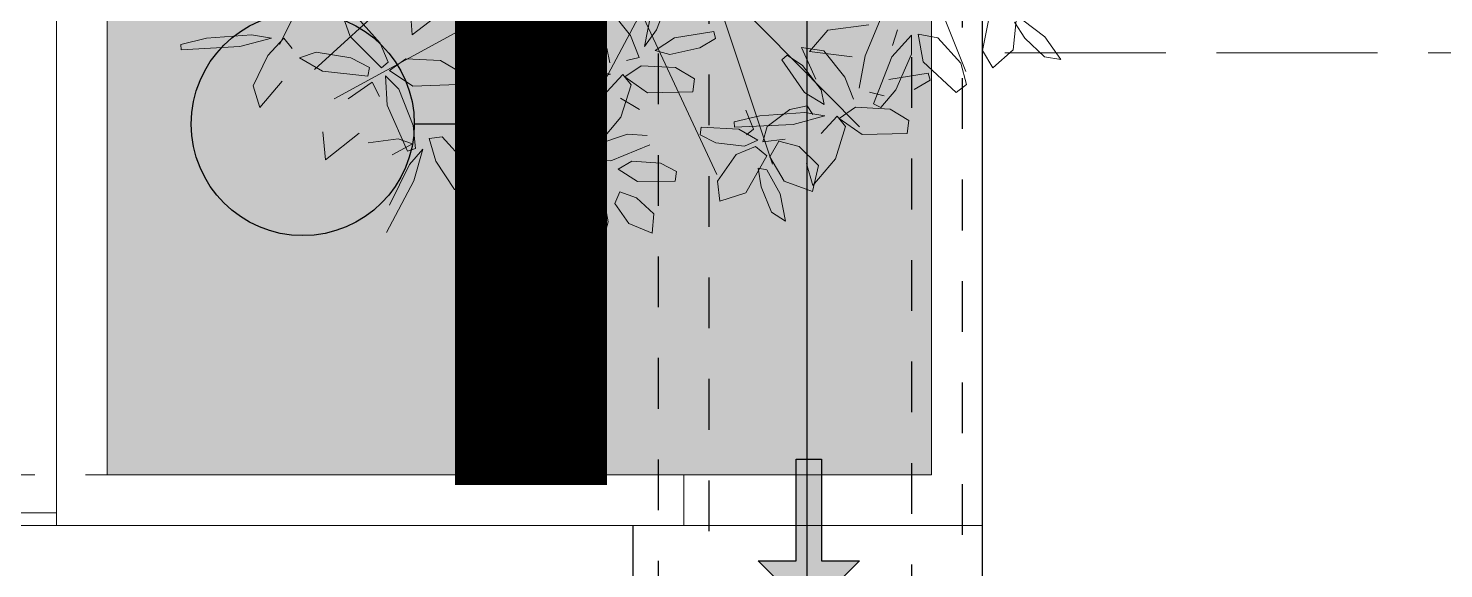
# Model space of a CAD drawing. Header units: metres. Extents: x 349703 to 349913, y 9282546 to 9282694.
# Drawn here: x 349772.279 to 349775.071, y 9282622.775 to 9282623.84 of the extents above; entities that cross this region are included whole.
import ezdxf

# ---------------------------------------------------------------- set-up
doc = ezdxf.new("R2010")
doc.units = ezdxf.units.M
doc.header["$LTSCALE"] = 0.25
for name, pattern in [('01 nivel$0$HIDDEN2', [0.1875, 0.125, -0.0625]), ('B. SUM 2$0$HIDDEN', [0.375, 0.25, -0.125]), ('DASHED2', [0.762, 0.635, -0.127])]:
    doc.linetypes.add(name, pattern=pattern)
for name, color, linetype, lineweight in [('.', 7, 'Continuous', 0), ('0_ CUNETAS', 160, 'Continuous', 5), ('AREA-VERDE', 3, 'CONTINUOUS', 9), ('ARQ-FONDO', 253, 'CONTINUOUS', 9), ('CUNETAS-RED', 5, 'CONTINUOUS', 18), ('LLORAD-SIMB', 1, 'CONTINUOUS', 25), ('LLORAD-TRAMO', 1, 'CONTINUOUS', 70)]:
    doc.layers.add(name, color=color, linetype=linetype, lineweight=lineweight)

# ---------------------------------------------------------------- blocks, each defined once
blk = doc.blocks.new('POLIDEPORTIVO')
at = {"layer": 'ARQ-FONDO', "lineweight": 0}
blk.add_line((374604.6226, 9249297.9213), (374604.6226, 9249293.8713), dxfattribs=at)
at = {"layer": 'ARQ-FONDO', "linetype": 'DASHED2', "lineweight": 0, "ltscale": 2}
blk.add_line((374608.3246, 9249295.8963), (374604.6246, 9249295.8963), dxfattribs=at)
blk = doc.blocks.new('PLAZA CENTRAL')
at = {"layer": 'ARQ-FONDO'}
blk.add_lwpolyline([(349596.6395, 9282641.1169), (349621.0817, 9282641.1169), (349621.0817, 9282622.8854), (349596.6395, 9282622.8854)], close=True, dxfattribs=at)
blk = doc.blocks.new('VEREDA ADMINISTRACION')
at = {"layer": 'ARQ-FONDO', "linetype": '01 nivel$0$HIDDEN2', "lineweight": 5}
blk.add_lwpolyline([(350144.4908, 9282393.6693), (350170.2708, 9282393.6693), (350170.2708, 9282381.9393), (350144.4908, 9282381.9393)], close=True, dxfattribs=at)
at = {"layer": 'ARQ-FONDO', "lineweight": 5}
blk.add_lwpolyline([(350170.1708, 9282392.3893), (350145.7908, 9282392.3893), (350145.7908, 9282393.5693), (350170.1708, 9282393.5693)], close=True, dxfattribs=at)
blk = doc.blocks.new('67')
at = {"layer": 'AREA-VERDE', "lineweight": 0, "true_color": 0xc4e4b2, "transparency": 33554687}
h = blk.add_hatch(color=3, dxfattribs=at)
h.dxf.hatch_style = 1
h.paths.add_polyline_path([(349446.7844, 9282622.96), (349448.4105, 9282622.96), (349448.4105, 9282626.8063), (349446.7844, 9282626.8063)])
at = {"layer": 'ARQ-FONDO', "flags": 128}
for points in [[(349446.6839, 9282641.1169), (349448.5105, 9282641.1169), (349448.5105, 9282603.1406), (349448.054, 9282603.1406), (349448.054, 9282603.2406), (349447.8216, 9282603.2406), (349447.8216, 9282622.86), (349446.6844, 9282622.86), (349446.6844, 9282641.1169)], [(349448.5105, 9282622.86), (349447.8216, 9282622.86)]]:
    blk.add_lwpolyline(points, dxfattribs=at)
at = {"layer": 'ARQ-FONDO'}
blk.add_lwpolyline([(349446.7844, 9282626.8063), (349448.4105, 9282626.8063), (349448.4105, 9282622.96), (349446.7844, 9282622.96)], close=True, dxfattribs=at)
blk = doc.blocks.new('ARR2')
at = {"layer": 'ARQ-FONDO', "lineweight": 5}
for p, q in [((2741.5062, 1214.1534), (2741.9224, 1213.0996)), ((2740.9133, 1213.8764), (2740.0653, 1213.1056)), ((2740.9374, 1213.632), (2741.6198, 1212.9417)), ((2740.8976, 1213.4825), (2741.2131, 1212.8057)), ((2740.0587, 1213.3619), (2739.9661, 1213.1769)), ((2741.0871, 1213.3385), (2741.0405, 1213.2184)), ((2741.2088, 1213.3241), (2741.3717, 1212.8358)), ((2740.3443, 1213.2041), (2740.3382, 1213.2837)), ((2741.6357, 1213.1444), (2741.7001, 1213.2988)), ((2742.0575, 1213.1617), (2742.0698, 1213.282)), ((2740.1423, 1213.2687), (2740.1671, 1213.1993)), ((2740.2529, 1213.1802), (2740.1883, 1213.2521)), ((2740.4413, 1213.2779), (2740.3443, 1213.2041)), ((2740.9887, 1213.2525), (2740.7458, 1212.7974)), ((2740.8512, 1213.1584), (2740.7865, 1213.2514)), ((2740.9069, 1213.2771), (2740.9666, 1213.2021)), ((2741.007, 1213.171), (2741.0243, 1213.2631)), ((2741.9882, 1213.2496), (2741.9701, 1213.1593)), ((2742.0909, 1213.1949), (2742.0617, 1213.2399)), ((2742.0856, 1213.246), (2742.148, 1213.1986)), ((2739.7572, 1213.1941), (2739.8857, 1213.2044)), ((2739.8857, 1213.2044), (2739.9429, 1213.1948)), ((2740.4862, 1213.2206), (2740.1221, 1213.0213)), ((2740.1671, 1213.1993), (2740.2562, 1213.1104)), ((2740.5038, 1213.2324), (2740.5199, 1212.8292)), ((2740.9666, 1213.2021), (2740.9914, 1213.1395)), ((2741.0405, 1213.2184), (2741.007, 1213.171)), ((2741.0924, 1213.1951), (2741.2042, 1213.2134)), ((2741.2042, 1213.2134), (2741.2095, 1213.1932)), ((2741.4775, 1213.1566), (2741.5289, 1213.2177)), ((2741.5289, 1213.2177), (2741.6461, 1213.2322)), ((2741.7677, 1213.2029), (2741.7117, 1213.1416)), ((2741.7279, 1213.2179), (2741.7133, 1213.1739)), ((2741.7678, 1213.1492), (2741.7677, 1213.2029)), ((2741.7868, 1213.2057), (2741.8014, 1213.1273)), ((2741.8427, 1213.1958), (2741.7868, 1213.2057)), ((2742.148, 1213.1986), (2742.1936, 1213.1338)), ((2739.684, 1213.1765), (2739.7572, 1213.1941)), ((2739.6855, 1213.1613), (2739.684, 1213.1765)), ((2739.8525, 1213.1704), (2739.6855, 1213.1613)), ((2739.9429, 1213.1948), (2739.8525, 1213.1704)), ((2739.9325, 1213.1449), (2739.9781, 1213.1945)), ((2739.9781, 1213.1945), (2740.0016, 1213.1653)), ((2740.2755, 1213.1263), (2740.2529, 1213.1802)), ((2740.899, 1213.1664), (2740.9073, 1213.124)), ((2741.0372, 1213.1592), (2741.0924, 1213.1951)), ((2741.0791, 1213.1485), (2741.0372, 1213.1592)), ((2741.1642, 1213.167), (2741.0791, 1213.1485)), ((2741.2095, 1213.1932), (2741.1642, 1213.167)), ((2741.4543, 1213.1682), (2741.5183, 1213.1584)), ((2741.495, 1213.0781), (2741.4543, 1213.1682)), ((2741.5183, 1213.1584), (2741.578, 1213.0834)), ((2741.9089, 1213.1229), (2741.8427, 1213.1958)), ((2741.9701, 1213.1593), (2741.9995, 1213.1096)), ((2741.9995, 1213.1096), (2742.0575, 1213.1617)), ((2742.1469, 1213.141), (2742.0909, 1213.1949)), ((2739.891, 1213.0586), (2739.9325, 1213.1449)), ((2740.0707, 1213.1547), (2740.0232, 1213.1389)), ((2740.0232, 1213.1389), (2740.0884, 1213.1002)), ((2740.1694, 1213.139), (2740.0707, 1213.1547)), ((2740.2228, 1213.1111), (2740.1694, 1213.139)), ((2740.2562, 1213.1104), (2740.2755, 1213.1263)), ((2740.3262, 1213.1354), (2740.2797, 1213.1026)), ((2740.4245, 1213.1312), (2740.3262, 1213.1354)), ((2740.4784, 1213.1), (2740.4245, 1213.1312)), ((2740.6882, 1213.1446), (2740.667, 1213.0735)), ((2740.7584, 1213.0511), (2740.6882, 1213.1446)), ((2740.9914, 1213.1395), (2740.9549, 1213.131)), ((2741.3979, 1213.1328), (2741.4138, 1213.1462)), ((2741.4625, 1213.0397), (2741.3979, 1213.1328)), ((2741.4138, 1213.1462), (2741.457, 1213.1166)), ((2741.5984, 1213.1413), (2741.4775, 1213.1566)), ((2741.6183, 1213.0524), (2741.6357, 1213.1444)), ((2741.7117, 1213.1416), (2741.6592, 1213.007)), ((2741.7228, 1213.0476), (2741.7678, 1213.1492)), ((2741.8014, 1213.1273), (2741.8954, 1213.0393)), ((2741.9247, 1213.0627), (2741.9089, 1213.1229)), ((2742.1936, 1213.1338), (2742.1469, 1213.141)), ((2740.0884, 1213.1002), (2740.2178, 1213.0866)), ((2740.2178, 1213.0866), (2740.2228, 1213.1111)), ((2740.2683, 1213.0871), (2740.2724, 1213.0041)), ((2740.3065, 1213.0494), (2740.2683, 1213.0871)), ((2740.2797, 1213.1026), (2740.3457, 1213.0578)), ((2740.4744, 1213.0627), (2740.4784, 1213.1)), ((2740.6506, 1213.0747), (2740.724, 1213.0919)), ((2740.724, 1213.0919), (2740.8524, 1213.1015)), ((2740.9096, 1213.0916), (2740.8191, 1213.0677)), ((2740.8524, 1213.1015), (2740.9096, 1213.0916)), ((2740.899, 1213.0418), (2740.9448, 1213.0911)), ((2740.9448, 1213.0911), (2740.9682, 1213.0618)), ((2740.9971, 1213.1162), (2740.9502, 1213.0841)), ((2740.9502, 1213.0841), (2741.0156, 1213.0384)), ((2741.0954, 1213.1107), (2740.9971, 1213.1162)), ((2741.1488, 1213.0788), (2741.0954, 1213.1107)), ((2741.1443, 1213.0415), (2741.1488, 1213.0788)), ((2741.457, 1213.1166), (2741.5103, 1213.0477)), ((2741.578, 1213.0834), (2741.6027, 1213.0208)), ((2741.7037, 1213.0764), (2741.8156, 1213.0947)), ((2741.8156, 1213.0947), (2741.8208, 1213.0745)), ((2739.9099, 1212.9967), (2739.891, 1213.0586)), ((2739.9734, 1213.0725), (2739.9099, 1212.9967)), ((2740.1619, 1213.0213), (2740.2296, 1213.0693)), ((2740.2296, 1213.0693), (2740.2507, 1213.028)), ((2740.3471, 1212.9459), (2740.3065, 1213.0494)), ((2740.3457, 1213.0578), (2740.4744, 1213.0627)), ((2740.5432, 1213.0483), (2740.5828, 1212.983)), ((2740.5936, 1213.0419), (2740.5432, 1213.0483)), ((2740.6745, 1212.9832), (2740.5936, 1213.0419)), ((2740.652, 1213.0595), (2740.6506, 1213.0747)), ((2740.667, 1213.0735), (2740.7129, 1212.9693)), ((2740.7896, 1212.9404), (2740.7584, 1213.0511)), ((2740.857, 1212.9557), (2740.899, 1213.0418)), ((2740.9682, 1213.0618), (2740.9394, 1212.9692)), ((2741.0156, 1213.0384), (2741.1443, 1213.0415)), ((2741.5187, 1213.0053), (2741.4625, 1213.0397)), ((2741.5103, 1213.0477), (2741.5187, 1213.0053)), ((2741.6904, 1213.0298), (2741.6486, 1213.0405)), ((2741.6804, 1212.9966), (2741.7228, 1213.0476)), ((2741.8208, 1213.0745), (2741.7755, 1213.0483)), ((2741.8954, 1213.0393), (2741.9247, 1213.0627)), ((2740.2724, 1213.0041), (2740.3312, 1212.8721)), ((2740.8403, 1213.0291), (2740.7934, 1212.997)), ((2740.992, 1212.9916), (2740.9385, 1213.0235)), ((2741.4703, 1213.0015), (2741.4206, 1212.9917)), ((2741.4866, 1212.9773), (2741.4703, 1213.0015)), ((2741.6084, 1212.9976), (2741.5615, 1212.9655)), ((2741.7067, 1212.992), (2741.6084, 1212.9976)), ((2741.6592, 1213.007), (2741.6804, 1212.9966)), ((2740.5828, 1212.983), (2740.6923, 1212.9126)), ((2740.7087, 1212.9332), (2740.6745, 1212.9832)), ((2740.7129, 1212.9693), (2740.7635, 1212.9079)), ((2740.9394, 1212.9692), (2740.8756, 1212.8937)), ((2741.2619, 1212.956), (2741.3353, 1212.9732)), ((2741.2634, 1212.9408), (2741.2619, 1212.956)), ((2741.3172, 1212.935), (2741.2954, 1212.9893)), ((2741.3353, 1212.9732), (2741.4638, 1212.9828)), ((2741.4206, 1212.9917), (2741.3566, 1212.9426)), ((2741.521, 1212.9729), (2741.4304, 1212.949)), ((2741.4638, 1212.9828), (2741.521, 1212.9729)), ((2741.5103, 1212.9231), (2741.5562, 1212.9724)), ((2741.5562, 1212.9724), (2741.5795, 1212.9431)), ((2741.5615, 1212.9655), (2741.627, 1212.9197)), ((2741.7602, 1212.9601), (2741.7067, 1212.992)), ((2741.7557, 1212.9228), (2741.7602, 1212.9601)), ((2740.097, 1212.8483), (2740.0898, 1212.9278)), ((2740.1929, 1212.9234), (2740.097, 1212.8483)), ((2740.3534, 1212.8799), (2740.3471, 1212.9459)), ((2740.5392, 1212.9429), (2740.473, 1212.914)), ((2740.6081, 1212.9329), (2740.5392, 1212.9429)), ((2740.6218, 1212.8999), (2740.6081, 1212.9329)), ((2740.6923, 1212.9126), (2740.7087, 1212.9332)), ((2740.7635, 1212.9079), (2740.7896, 1212.9404)), ((2740.8756, 1212.8937), (2740.857, 1212.9557)), ((2740.9578, 1212.9208), (2740.8705, 1212.8919)), ((2741.014, 1212.917), (2740.9578, 1212.9208)), ((2741.1686, 1212.9408), (2741.1651, 1212.9188)), ((2741.1651, 1212.9188), (2741.2097, 1212.8965)), ((2741.2755, 1212.9348), (2741.1686, 1212.9408)), ((2741.4304, 1212.949), (2741.2634, 1212.9408)), ((2741.3302, 1212.9035), (2741.2755, 1212.9348)), ((2741.2977, 1212.9194), (2741.3172, 1212.935)), ((2741.3566, 1212.9426), (2741.3439, 1212.8989)), ((2741.5795, 1212.9431), (2741.5508, 1212.8505)), ((2741.627, 1212.9197), (2741.7557, 1212.9228)), ((2740.2182, 1212.8967), (2740.3046, 1212.9074)), ((2740.3453, 1212.893), (2740.2871, 1212.8623)), ((2740.3046, 1212.9074), (2740.3453, 1212.893)), ((2740.3312, 1212.8721), (2740.3534, 1212.8799)), ((2740.3367, 1212.8343), (2740.3744, 1212.8785)), ((2740.3744, 1212.8785), (2740.3487, 1212.7884)), ((2740.3927, 1212.9085), (2740.4298, 1212.9136)), ((2740.4117, 1212.8439), (2740.3927, 1212.9085)), ((2740.4298, 1212.9136), (2740.4948, 1212.8417)), ((2740.473, 1212.914), (2740.5096, 1212.8725)), ((2740.5096, 1212.8725), (2740.5775, 1212.8772)), ((2740.5775, 1212.8772), (2740.6218, 1212.8999)), ((2740.7598, 1212.9027), (2740.7043, 1212.8577)), ((2740.7656, 1212.8544), (2740.7598, 1212.9027)), ((2740.8705, 1212.8919), (2740.8394, 1212.8545)), ((2740.9103, 1212.8452), (2741.0214, 1212.8902)), ((2741.2097, 1212.8965), (2741.2914, 1212.8872)), ((2741.3235, 1212.8857), (2741.2679, 1212.8626)), ((2741.2914, 1212.8872), (2741.3302, 1212.9035)), ((2741.3556, 1212.859), (2741.3235, 1212.8857)), ((2741.3439, 1212.8989), (2741.4081, 1212.9069)), ((2741.3896, 1212.9015), (2741.3641, 1212.8567)), ((2741.4472, 1212.8857), (2741.3896, 1212.9015)), ((2741.5028, 1212.8314), (2741.4472, 1212.8857)), ((2740.4644, 1212.7638), (2740.4117, 1212.8439)), ((2740.4948, 1212.8417), (2740.5272, 1212.7483)), ((2740.6091, 1212.8428), (2740.5356, 1212.7647)), ((2740.6723, 1212.8587), (2740.6091, 1212.8428)), ((2740.7043, 1212.8577), (2740.6605, 1212.7461)), ((2740.6623, 1212.8146), (2740.6723, 1212.8587)), ((2740.7265, 1212.7712), (2740.7656, 1212.8544)), ((2740.7916, 1212.8502), (2740.7328, 1212.7514)), ((2740.8331, 1212.8536), (2740.7916, 1212.8502)), ((2740.8233, 1212.7747), (2740.8331, 1212.8536)), ((2740.8394, 1212.8545), (2740.9103, 1212.8452)), ((2740.9705, 1212.8444), (2740.9316, 1212.8213)), ((2741.0525, 1212.8388), (2740.9705, 1212.8444)), ((2741.0974, 1212.8143), (2741.0525, 1212.8388)), ((2741.2679, 1212.8626), (2741.2147, 1212.7875)), ((2741.2955, 1212.7542), (2741.3556, 1212.859)), ((2741.3641, 1212.8567), (2741.4045, 1212.7868)), ((2741.4869, 1212.7751), (2741.4683, 1212.837)), ((2741.5508, 1212.8505), (2741.4869, 1212.7751)), ((2740.2794, 1212.7189), (2740.3367, 1212.8343)), ((2740.6018, 1212.7589), (2740.6623, 1212.8146)), ((2740.8525, 1212.7964), (2740.8398, 1212.7372)), ((2740.8788, 1212.7987), (2740.8525, 1212.7964)), ((2740.9029, 1212.6708), (2740.8788, 1212.7987)), ((2740.9316, 1212.8213), (2740.9865, 1212.7864)), ((2741.0939, 1212.7868), (2741.0974, 1212.8143)), ((2741.3311, 1212.8239), (2741.3554, 1212.8197)), ((2741.3395, 1212.7709), (2741.3311, 1212.8239)), ((2741.3554, 1212.8197), (2741.3931, 1212.751)), ((2741.4852, 1212.7581), (2741.5028, 1212.8314)), ((2740.3487, 1212.7884), (2740.2706, 1212.6405)), ((2740.5272, 1212.7483), (2740.4644, 1212.7638)), ((2740.5356, 1212.7647), (2740.5532, 1212.7432)), ((2740.5532, 1212.7432), (2740.6018, 1212.7589)), ((2740.685, 1212.733), (2740.7265, 1212.7712)), ((2740.7793, 1212.6696), (2740.8233, 1212.7747)), ((2740.9364, 1212.7563), (2740.922, 1212.7236)), ((2740.9834, 1212.7398), (2740.9364, 1212.7563)), ((2740.9865, 1212.7864), (2741.0939, 1212.7868)), ((2741.2147, 1212.7875), (2741.2213, 1212.7302)), ((2741.2213, 1212.7302), (2741.2955, 1212.7542)), ((2741.3688, 1212.6988), (2741.3395, 1212.7709)), ((2741.4045, 1212.7868), (2741.4852, 1212.7581)), ((2740.7328, 1212.7514), (2740.7132, 1212.6361)), ((2740.8398, 1212.7372), (2740.8528, 1212.6381)), ((2740.922, 1212.7236), (2740.9621, 1212.6668)), ((2741.0335, 1212.6938), (2740.9834, 1212.7398)), ((2741.3931, 1212.751), (2741.4085, 1212.6733)), ((2741.0286, 1212.6386), (2741.0335, 1212.6938)), ((2741.4085, 1212.6733), (2741.3688, 1212.6988)), ((2740.7132, 1212.6361), (2740.7793, 1212.6696)), ((2740.8528, 1212.6381), (2740.8828, 1212.5972)), ((2740.8828, 1212.5972), (2740.9029, 1212.6708)), ((2740.9621, 1212.6668), (2741.0286, 1212.6386))]:
    blk.add_line(p, q, dxfattribs=at)
blk = doc.blocks.new('*U2193')
at = {"layer": '.', "lineweight": 30}
h = blk.add_hatch(color=1, dxfattribs=at)
h.dxf.hatch_style = 1
h.paths.add_polyline_path([(-0.025, -0.05), (-0.1, -0.05), (0, -0.15), (0.1, -0.05), (0.025, -0.05), (0.025, 0.15), (-0.025, 0.15)])
at = {"layer": '0_ CUNETAS', "color": 1, "lineweight": 30}
blk.add_lwpolyline([(-0.1, -0.05), (-0.025, -0.05), (-0.025, 0.15), (0.025, 0.15), (0.025, -0.05), (0.1, -0.05), (0, -0.15)], close=True, dxfattribs=at)
blk = doc.blocks.new('*U2190')
at = {"layer": '0_ CUNETAS', "color": 0, "linetype": 'ByBlock', "lineweight": -2, "transparency": 16777216}
blk.add_blockref('*U2193', (0, 37.5), dxfattribs=at)
blk = doc.blocks.new('drenaje')
at = {"layer": 'CUNETAS-RED', "linetype": '01 nivel$0$HIDDEN2', "lineweight": 30}
for p, q in [((55.3649, -34.1474), (55.3649, -90.4696)), ((55.4649, -34.1888), (55.4649, -90.5555)), ((55.8649, -34.3545), (55.8649, -90.3803)), ((55.9649, -34.3959), (55.9648, -90.3365))]:
    blk.add_line(p, q, dxfattribs=at)
at = {"layer": 'CUNETAS-RED', "flags": 128}
blk.add_lwpolyline([(56.0041, -52.6778), (55.3152, -52.6778)], dxfattribs=at)
at = {"layer": 'CUNETAS-RED', "lineweight": 0}
blk.add_blockref('*U2190', (55.6621, -90.1971), dxfattribs=at)

msp = doc.modelspace()

# ---------------------------------------------------------------- linework, layer by layer
at = {"layer": 'ARQ-FONDO', "lineweight": 30}
msp.add_lwpolyline([(349782.3038, 9282643.2172), (349782.3038, 9282641.6375), (349782.0969, 9282641.4307), (349774.0096, 9282641.4307), (349773.8116, 9282641.2327), (349773.8207, 9282585.0699)], dxfattribs=at)
at = {"layer": 'ARQ-FONDO', "linetype": 'B. SUM 2$0$HIDDEN', "flags": 128}
msp.add_lwpolyline([(349774.1606, 9282605.4669), (349774.1606, 9282642.1169), (349797.5106, 9282642.1169), (349797.5106, 9282605.4669)], close=True, dxfattribs=at)
at = {"layer": 'LLORAD-SIMB'}
msp.add_line((349773.27, 9282623.6515), (349773.04, 9282623.6515), dxfattribs=at)
msp.add_circle((349772.82, 9282623.6515), 0.22, dxfattribs=at)
at = {"layer": 'LLORAD-TRAMO', "const_width": 0.3}
msp.add_lwpolyline([(349773.27, 9282626.19), (349773.27, 9282625.94), (349773.27, 9282625.69), (349773.27, 9282625.44), (349773.27, 9282625.19), (349773.27, 9282624.94), (349773.27, 9282624.69), (349773.27, 9282624.44), (349773.27, 9282624.19), (349773.27, 9282623.94), (349773.27, 9282623.69), (349773.27, 9282623.44), (349773.27, 9282623.19), (349773.27, 9282622.94)], dxfattribs=at)

# ---------------------------------------------------------------- block references
at = {"layer": 'ARQ-FONDO'}
for name, p in [('PLAZA CENTRAL', (151.2522, 0)), ('67', (325.6495, 0)), ('VEREDA ADMINISTRACION', (-396.6992, 229.2907))]:
    msp.add_blockref(name, p, dxfattribs=at)
at = {"layer": 'ARQ-FONDO', "lineweight": 30}
msp.add_blockref('POLIDEPORTIVO', (-24830.462, 33327.8957), dxfattribs=at)
at = {"layer": 'ARQ-FONDO', "xscale": 0.6917913537138002, "yscale": 0.6917913537138002, "zscale": 0.6917913537138002}
msp.add_blockref('ARR2', (347877.2894, 9281784.5433), dxfattribs=at)
at = {"layer": 'CUNETAS-RED', "lineweight": 30}
msp.add_blockref('drenaje', (349718.1559, 9282675.5378), dxfattribs=at)

doc.saveas('drawing.dxf')
